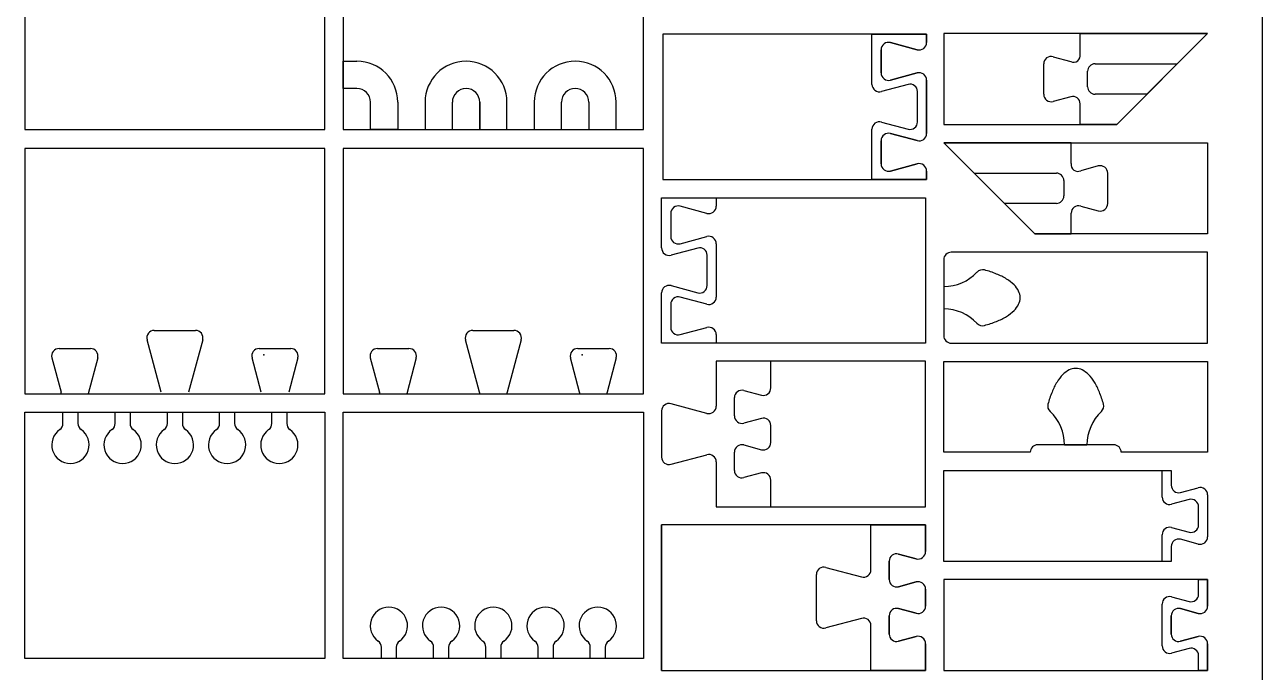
# Model space of a CAD drawing. Extents: x 0 to 1250, y 0 to 2500.
# Drawn here: x 570 to 1250, y 749 to 1106 of the extents above; entities that cross this region are included whole.
import ezdxf

# ---------------------------------------------------------------- set-up
doc = ezdxf.new("R2010")
doc.units = 0
for name, color, linetype in [('CUT_18_MM', 7, 'CONTINUOUS'), ('ENGRAVE_13_5', 6, 'CONTINUOUS'), ('ENGRAVE_9MM', 3, 'CONTINUOUS'), ('FRAME', 7, 'CONTINUOUS')]:
    doc.layers.add(name, color=color, linetype=linetype)

msp = doc.modelspace()

# ---------------------------------------------------------------- linework, layer by layer
at = {"layer": 'CUT_18_MM', "color": 7, "linetype": 'CONTINUOUS'}
for p, q in [((569.94, 1183.5), (569.94, 1048)), ((734.94, 1048), (734.94, 1183.5)), ((744.94, 1183.5), (744.94, 1048)), ((909.94, 1048), (909.94, 1183.5)), ((1035.54, 1100.46), (920.51, 1100.46)), ((920.51, 1100.46), (920.51, 1020.46)), ((1065.54, 1100.46), (1035.54, 1100.46)), ((1045.7, 1095.77), (1045.7, 1095.77)), ((1045.7, 1095.77), (1060.38, 1091.84)), ((1065.54, 1095.8), (1065.54, 1100.46)), ((1065.54, 1095.8), (1065.54, 1095.8)), ((1220, 1100.74), (1074.97, 1100.74)), ((1074.97, 1100.74), (1074.97, 1050.74)), ((1203.33, 1084.08), (1220, 1100.74)), ((1040.54, 1079.1), (1040.54, 1091.81)), ((1040.54, 1091.81), (1040.54, 1091.81)), ((1060.38, 1091.84), (1060.38, 1091.84)), ((1170, 1050.74), (1203.33, 1084.08)), ((1040.54, 1079.1), (1040.54, 1079.1)), ((1060.38, 1079.07), (1045.7, 1075.14)), ((1045.7, 1075.14), (1045.7, 1075.14)), ((1060.38, 1079.07), (1060.38, 1079.07)), ((1065.54, 1045.8), (1065.54, 1075.11)), ((1065.54, 1075.11), (1065.54, 1075.11)), ((569.94, 1048), (734.94, 1048)), ((744.94, 1048), (909.94, 1048)), ((1074.97, 1050.74), (1170, 1050.74)), ((1040.54, 1029.1), (1040.54, 1041.81)), ((1040.54, 1041.81), (1040.54, 1041.81)), ((1045.7, 1045.77), (1045.7, 1045.77)), ((1045.7, 1045.77), (1060.38, 1041.84)), ((1060.38, 1041.84), (1060.38, 1041.84)), ((1065.54, 1045.8), (1065.54, 1045.8)), ((1091.64, 1023.97), (1074.97, 1040.64)), ((1074.97, 1040.64), (1220, 1040.64)), ((1220, 1040.64), (1220, 990.64)), ((1040.54, 1029.1), (1040.54, 1029.1)), ((1060.38, 1029.07), (1045.7, 1025.14)), ((1060.38, 1029.07), (1060.38, 1029.07)), ((920.51, 1020.46), (1035.54, 1020.46)), ((1035.54, 1020.46), (1065.54, 1020.46)), ((1045.7, 1025.14), (1045.7, 1025.14)), ((1065.54, 1020.46), (1065.54, 1025.11)), ((1065.54, 1025.11), (1065.54, 1025.11)), ((1124.97, 990.64), (1091.64, 1023.97)), ((919.94, 982.82), (919.94, 1010.47)), ((919.94, 1010.47), (949.94, 1010.47)), ((949.94, 1010.47), (1064.97, 1010.47)), ((1064.97, 1010.47), (1064.97, 930.47)), ((1220, 990.64), (1124.97, 990.64)), ((919.94, 982.82), (919.94, 982.82)), ((939.78, 982.79), (925.1, 978.86)), ((939.78, 982.79), (939.78, 982.79)), ((1220, 980.46), (1079.07, 980.46)), ((1079.07, 980.46), (1079.07, 980.46)), ((1220, 930.46), (1220, 980.46)), ((925.1, 978.86), (925.1, 978.86)), ((944.94, 962.12), (944.94, 978.83)), ((944.94, 978.83), (944.94, 978.83)), ((1074.97, 976.36), (1074.97, 976.36)), ((1074.97, 976.36), (1074.97, 934.56)), ((925.1, 962.09), (925.1, 962.09)), ((925.1, 962.09), (939.78, 958.16)), ((944.94, 962.12), (944.94, 962.12)), ((919.94, 930.47), (919.94, 958.13)), ((919.94, 958.13), (919.94, 958.13)), ((939.78, 958.16), (939.78, 958.16)), ((1074.97, 950.63), (1074.97, 935.88)), ((1074.97, 934.56), (1074.97, 934.56)), ((949.94, 930.47), (919.94, 930.47)), ((1064.97, 930.47), (949.94, 930.47)), ((1079.07, 930.46), (1220, 930.46)), ((1079.07, 930.46), (1079.07, 930.46)), ((979.94, 920.47), (949.94, 920.47)), ((949.94, 920.47), (949.94, 895.82)), ((1064.97, 920.47), (979.94, 920.47)), ((1064.97, 840.47), (1064.97, 920.47)), ((1074.97, 870.46), (1074.97, 920.46)), ((1074.97, 920.46), (1220, 920.46)), ((1220, 920.46), (1220, 870.46)), ((569.94, 892.5), (734.94, 892.5)), ((569.94, 757), (569.94, 892.5)), ((734.94, 892.5), (734.94, 757)), ((744.94, 757), (744.94, 892.5)), ((744.94, 892.5), (909.94, 892.5)), ((909.94, 892.5), (909.94, 757)), ((919.94, 893.17), (919.94, 893.17)), ((919.94, 893.17), (919.94, 867.78)), ((944.78, 891.86), (925.1, 897.13)), ((925.1, 897.13), (925.1, 897.13)), ((944.78, 891.86), (944.78, 891.86)), ((949.94, 895.82), (949.94, 895.82)), ((1168.39, 874.56), (1126.59, 874.56)), ((1126.59, 874.56), (1126.59, 874.56)), ((1168.39, 874.56), (1168.39, 874.56)), ((919.94, 867.78), (919.94, 867.78)), ((925.1, 863.82), (944.78, 869.09)), ((925.1, 863.82), (925.1, 863.82)), ((944.78, 869.09), (944.78, 869.09)), ((949.94, 865.13), (949.94, 865.13)), ((949.94, 865.13), (949.94, 840.47)), ((1122.49, 870.46), (1074.97, 870.46)), ((1122.49, 870.46), (1122.49, 870.46)), ((1220, 870.46), (1172.49, 870.46)), ((1172.49, 870.46), (1172.49, 870.46)), ((1074.97, 810.46), (1074.97, 860.46)), ((1074.97, 860.46), (1195, 860.46)), ((1195, 860.46), (1200, 860.46)), ((1200, 860.46), (1200, 852.31)), ((1200, 852.31), (1200, 852.31)), ((1205.16, 848.35), (1214.84, 850.94)), ((1214.84, 850.94), (1214.84, 850.94)), ((1205.16, 848.35), (1205.16, 848.35)), ((1220, 846.98), (1220, 823.95)), ((949.94, 840.47), (1064.97, 840.47)), ((1034.97, 830.49), (919.94, 830.49)), ((919.94, 830.49), (919.94, 750.49)), ((919.94, 750.49), (919.94, 830.49)), ((1064.97, 830.49), (1034.97, 830.49)), ((1064.97, 815.84), (1064.97, 830.49)), ((1200, 818.62), (1200, 818.62)), ((1200, 818.62), (1200, 810.46)), ((1214.84, 819.99), (1205.16, 822.58)), ((1205.16, 822.58), (1205.16, 822.58)), ((1214.84, 819.99), (1214.84, 819.99)), ((1044.97, 800.48), (1044.97, 810.51)), ((1044.97, 810.51), (1044.97, 810.51)), ((1050.13, 814.47), (1050.13, 814.47)), ((1050.13, 814.47), (1059.81, 811.87)), ((1059.81, 811.87), (1059.81, 811.87)), ((1064.97, 815.84), (1064.97, 815.84)), ((1195, 810.46), (1074.97, 810.46)), ((1200, 810.46), (1195, 810.46)), ((1059.81, 799.11), (1050.13, 796.52)), ((1050.13, 796.52), (1050.13, 796.52)), ((1059.81, 799.11), (1059.81, 799.11)), ((1215, 800.46), (1074.97, 800.46)), ((1074.97, 800.46), (1074.97, 750.46)), ((1220, 800.46), (1215, 800.46)), ((1220, 785.81), (1220, 800.46)), ((1064.97, 785.84), (1064.97, 795.15)), ((1064.97, 795.15), (1064.97, 795.15)), ((1050.13, 784.47), (1050.13, 784.47)), ((1050.13, 784.47), (1059.81, 781.87)), ((1064.97, 785.84), (1064.97, 785.84)), ((1205.16, 784.44), (1205.16, 784.44)), ((1205.16, 784.44), (1214.84, 781.85)), ((1220, 785.81), (1220, 785.81)), ((1044.97, 770.48), (1044.97, 780.51)), ((1059.81, 781.87), (1059.81, 781.87)), ((1200, 770.45), (1200, 780.48)), ((1214.84, 781.85), (1214.84, 781.85)), ((1059.81, 769.11), (1050.13, 766.52)), ((1059.81, 769.11), (1059.81, 769.11)), ((1214.84, 769.08), (1205.16, 766.49)), ((1214.84, 769.08), (1214.84, 769.08)), ((1050.13, 766.52), (1050.13, 766.52)), ((1064.97, 750.49), (1064.97, 765.15)), ((1064.97, 765.15), (1064.97, 765.15)), ((1205.16, 766.49), (1205.16, 766.49)), ((1220, 750.46), (1220, 765.12)), ((1220, 765.12), (1220, 765.12)), ((734.94, 757), (569.94, 757)), ((909.94, 757), (744.94, 757)), ((919.94, 750.49), (1064.97, 750.49)), ((1074.97, 750.46), (1215, 750.46)), ((1215, 750.46), (1220, 750.46))]:
    msp.add_line(p, q, dxfattribs=at)
at = {"layer": 'CUT_18_MM'}
for p, q in [((734.94, 1037.5), (569.94, 1037.5)), ((569.94, 1037.5), (569.94, 902.5)), ((734.94, 902.5), (734.94, 1037.5)), ((909.94, 1037.5), (744.94, 1037.5)), ((744.94, 1037.5), (744.94, 902.5)), ((909.94, 902.5), (909.94, 1037.5)), ((569.94, 902.5), (734.94, 902.5)), ((744.94, 902.5), (909.94, 902.5))]:
    msp.add_line(p, q, dxfattribs=at)
at = {"layer": 'CUT_18_MM', "color": 7, "linetype": 'CONTINUOUS'}
for centre, start, end in [((1044.64, 1091.81), 75.00004, 179.99996), ((1061.44, 1095.8), 255.00004, 359.99996), ((1044.64, 1079.1), 180.00004, 284.99996), ((1061.44, 1075.11), 0.00004, 104.99996), ((1044.64, 1041.81), 75.00003, 179.99995), ((1061.44, 1045.8), 255.00004, 359.99996), ((1044.64, 1029.1), 180.00004, 284.99996), ((1061.44, 1025.11), 0.00004, 104.99996), ((924.04, 982.82), 180.00004, 284.99996), ((940.84, 978.83), 0.00004, 104.99996), ((1079.07, 976.36), 89.99996, 180.00004), ((924.04, 958.13), 75.00004, 179.99996), ((940.84, 962.12), 255.00004, 359.99996), ((1079.07, 934.56), 179.99996, 270.00004), ((924.04, 893.17), 75.00004, 179.99996), ((945.84, 895.82), 255.00004, 359.99996), ((1126.59, 870.46), 89.99996, 180.00004), ((1168.39, 870.46), 359.99996, 90.00004), ((924.04, 867.78), 180.00004, 284.99996), ((945.84, 865.13), 0.00004, 104.99996), ((1204.1, 852.31), 179.99996, 285.00007), ((1215.9, 846.98), 0.00004, 104.99996), ((1215.9, 823.95), 255.00004, 359.99996), ((1204.1, 818.62), 74.99993, 180.00004), ((1049.07, 810.51), 75.00004, 179.99996), ((1060.87, 815.84), 254.99993, 0.00004), ((1049.07, 800.48), 180.00004, 284.99996), ((1060.87, 795.15), 359.99996, 105.00007), ((1049.07, 780.51), 75.00004, 179.99996), ((1060.87, 785.84), 254.99993, 0.00004), ((1204.1, 780.48), 75.00004, 179.99996), ((1215.9, 785.81), 254.99993, 0.00004), ((1049.07, 770.48), 180.00004, 284.99996), ((1060.87, 765.15), 359.99996, 105.00007), ((1204.1, 770.45), 180.00004, 284.99996), ((1215.9, 765.12), 359.99996, 105.00007)]:
    msp.add_arc(centre, 4.1, start, end, dxfattribs=at)
for p in [(701.3, 924.03), (876.3, 924.03)]:
    msp.add_point(p, dxfattribs=at)
at = {"layer": 'ENGRAVE_13_5', "linetype": 'CONTINUOUS'}
for p, q in [((1158.1, 1084.08), (1203.33, 1084.08)), ((1203.33, 1084.08), (1186.67, 1067.41)), ((1154, 1071.51), (1154, 1079.98)), ((1186.67, 1067.41), (1158.1, 1067.41)), ((1108.3, 1007.3), (1091.64, 1023.97)), ((1091.64, 1023.97), (1136.87, 1023.97)), ((1140.97, 1019.87), (1140.97, 1011.4)), ((1136.87, 1007.3), (1108.3, 1007.3))]:
    msp.add_line(p, q, dxfattribs=at)
for centre, start, end in [((1158.1, 1079.98), 89.99999, 180), ((1158.1, 1071.51), 180, 270.00001), ((1136.87, 1019.87), 360, 90.00001), ((1136.87, 1011.4), 269.99999, 0)]:
    msp.add_arc(centre, 4.1, start, end, dxfattribs=at)
at = {"layer": 'ENGRAVE_9MM', "linetype": 'CONTINUOUS'}
for p, q in [((1035.54, 1072.8), (1035.54, 1100.46)), ((1035.54, 1100.46), (1065.54, 1100.46)), ((1060.38, 1091.84), (1045.7, 1095.77)), ((1045.7, 1095.77), (1045.7, 1095.77)), ((1065.54, 1100.46), (1065.54, 1095.8)), ((1065.54, 1095.8), (1065.54, 1095.8)), ((1149.9, 1089.39), (1149.9, 1100.74)), ((1149.9, 1100.74), (1220, 1100.74)), ((1220, 1100.74), (1203.33, 1084.08)), ((1040.54, 1091.81), (1040.54, 1091.81)), ((1040.54, 1091.81), (1040.54, 1079.1)), ((1060.38, 1091.84), (1060.38, 1091.84)), ((744.94, 1085.5), (752.44, 1085.5)), ((744.94, 1070.5), (744.94, 1085.5)), ((1129.9, 1067.33), (1129.9, 1084.06)), ((1135.06, 1088.02), (1144.74, 1085.43)), ((1040.54, 1079.1), (1040.54, 1079.1)), ((1045.7, 1075.14), (1060.38, 1079.07)), ((1045.7, 1075.14), (1045.7, 1075.14)), ((1060.38, 1079.07), (1060.38, 1079.07)), ((1065.54, 1075.11), (1065.54, 1075.11)), ((1065.54, 1075.11), (1065.54, 1045.8)), ((752.44, 1070.5), (744.94, 1070.5)), ((1035.54, 1072.8), (1035.54, 1072.8)), ((1055.38, 1072.77), (1040.7, 1068.84)), ((1040.7, 1068.84), (1040.7, 1068.84)), ((1055.38, 1072.77), (1055.38, 1072.77)), ((1060.54, 1052.1), (1060.54, 1068.81)), ((1060.54, 1068.81), (1060.54, 1068.81)), ((759.94, 1048), (759.94, 1063)), ((774.94, 1063), (774.94, 1048)), ((789.94, 1063), (789.94, 1048)), ((804.94, 1048), (804.94, 1063)), ((819.94, 1063), (819.94, 1048)), ((819.94, 1048), (819.94, 1063)), ((834.94, 1048), (834.94, 1063)), ((849.94, 1063), (849.94, 1048)), ((864.94, 1048), (864.94, 1063)), ((879.94, 1063), (879.94, 1048)), ((894.94, 1048), (894.94, 1063)), ((774.94, 1048), (759.94, 1048)), ((789.94, 1048), (804.94, 1048)), ((819.94, 1048), (834.94, 1048)), ((849.94, 1048), (864.94, 1048)), ((879.94, 1048), (894.94, 1048)), ((1035.54, 1020.46), (1035.54, 1048.11)), ((1035.54, 1048.11), (1035.54, 1048.11)), ((1040.7, 1052.07), (1040.7, 1052.07)), ((1040.7, 1052.07), (1055.38, 1048.14)), ((1055.38, 1048.14), (1055.38, 1048.14)), ((1060.54, 1052.1), (1060.54, 1052.1)), ((1040.54, 1041.81), (1040.54, 1041.81)), ((1040.54, 1041.81), (1040.54, 1029.1)), ((1060.38, 1041.84), (1045.7, 1045.77)), ((1045.7, 1045.77), (1045.7, 1045.77)), ((1060.38, 1041.84), (1060.38, 1041.84)), ((1065.54, 1045.8), (1065.54, 1045.8)), ((1145.07, 1040.64), (1074.97, 1040.64)), ((1074.97, 1040.64), (1091.64, 1023.97)), ((1145.07, 1029.28), (1145.07, 1040.64)), ((1040.54, 1029.1), (1040.54, 1029.1)), ((1045.7, 1025.14), (1060.38, 1029.07)), ((1060.38, 1029.07), (1060.38, 1029.07)), ((1159.91, 1027.91), (1150.23, 1025.32)), ((1065.54, 1020.46), (1035.54, 1020.46)), ((1045.7, 1025.14), (1045.7, 1025.14)), ((1065.54, 1025.11), (1065.54, 1025.11)), ((1065.54, 1025.11), (1065.54, 1020.46)), ((1165.07, 1007.22), (1165.07, 1023.95)), ((919.94, 982.82), (919.94, 1010.47)), ((919.94, 1010.47), (949.94, 1010.47)), ((949.94, 1010.47), (949.94, 1005.82)), ((924.94, 1001.83), (924.94, 1001.83)), ((924.94, 1001.83), (924.94, 989.12)), ((944.78, 1001.86), (930.1, 1005.79)), ((930.1, 1005.79), (930.1, 1005.79)), ((944.78, 1001.86), (944.78, 1001.86)), ((949.94, 1005.82), (949.94, 1005.82)), ((924.94, 989.12), (924.94, 989.12)), ((930.1, 985.16), (944.78, 989.09)), ((944.78, 989.09), (944.78, 989.09)), ((919.94, 982.82), (919.94, 982.82)), ((939.78, 982.79), (925.1, 978.86)), ((930.1, 985.16), (930.1, 985.16)), ((939.78, 982.79), (939.78, 982.79)), ((949.94, 985.13), (949.94, 985.13)), ((949.94, 985.13), (949.94, 955.82)), ((925.1, 978.86), (925.1, 978.86)), ((944.94, 962.12), (944.94, 978.83)), ((944.94, 978.83), (944.94, 978.83)), ((925.1, 962.09), (925.1, 962.09)), ((925.1, 962.09), (939.78, 958.16)), ((944.94, 962.12), (944.94, 962.12)), ((1074.97, 961.61), (1074.97, 949.31)), ((919.94, 930.47), (919.94, 958.13)), ((919.94, 958.13), (919.94, 958.13)), ((944.78, 951.86), (930.1, 955.79)), ((930.1, 955.79), (930.1, 955.79)), ((939.78, 958.16), (939.78, 958.16)), ((949.94, 955.82), (949.94, 955.82)), ((924.94, 951.83), (924.94, 951.83)), ((924.94, 951.83), (924.94, 939.12)), ((944.78, 951.86), (944.78, 951.86)), ((924.94, 939.12), (924.94, 939.12)), ((930.1, 935.16), (944.78, 939.09)), ((944.78, 939.09), (944.78, 939.09)), ((644.87, 903.56), (637.16, 932.34)), ((637.16, 932.34), (637.16, 932.34)), ((641.12, 937.5), (641.12, 937.5)), ((641.12, 937.5), (663.76, 937.5)), ((667.72, 932.34), (660.01, 903.56)), ((663.76, 937.5), (663.76, 937.5)), ((667.72, 932.34), (667.72, 932.34)), ((819.87, 903.56), (812.16, 932.34)), ((812.16, 932.34), (812.16, 932.34)), ((816.12, 937.5), (816.12, 937.5)), ((816.12, 937.5), (838.76, 937.5)), ((842.72, 932.34), (835.01, 903.56)), ((838.76, 937.5), (838.76, 937.5)), ((842.72, 932.34), (842.72, 932.34)), ((930.1, 935.16), (930.1, 935.16)), ((949.94, 935.13), (949.94, 935.13)), ((949.94, 935.13), (949.94, 930.47)), ((588.8, 927.5), (588.8, 927.5)), ((588.8, 927.5), (606.08, 927.5)), ((606.08, 927.5), (606.08, 927.5)), ((698.8, 927.5), (698.8, 927.5)), ((698.8, 927.5), (716.08, 927.5)), ((716.08, 927.5), (716.08, 927.5)), ((763.8, 927.5), (763.8, 927.5)), ((763.8, 927.5), (781.08, 927.5)), ((781.08, 927.5), (781.08, 927.5)), ((873.8, 927.5), (873.8, 927.5)), ((873.8, 927.5), (891.08, 927.5)), ((891.08, 927.5), (891.08, 927.5)), ((949.94, 930.47), (919.94, 930.47)), ((610.04, 922.34), (604.87, 902.5)), ((610.04, 922.34), (610.04, 922.34)), ((699.87, 903.56), (694.84, 922.34)), ((694.84, 922.34), (694.84, 922.34)), ((720.04, 922.34), (715.01, 903.56)), ((720.04, 922.34), (720.04, 922.34)), ((785.04, 922.34), (779.87, 902.5)), ((785.04, 922.34), (785.04, 922.34)), ((874.87, 903.56), (869.84, 922.34)), ((869.84, 922.34), (869.84, 922.34)), ((895.04, 922.34), (890.01, 903.56)), ((895.04, 922.34), (895.04, 922.34)), ((949.94, 920.47), (949.94, 895.82)), ((979.94, 920.47), (949.94, 920.47)), ((979.94, 905.82), (979.94, 920.47)), ((979.94, 905.82), (979.94, 905.82)), ((959.94, 890.46), (959.94, 900.49)), ((959.94, 900.49), (959.94, 900.49)), ((965.1, 904.45), (965.1, 904.45)), ((965.1, 904.45), (974.78, 901.86)), ((974.78, 901.86), (974.78, 901.86)), ((919.94, 893.17), (919.94, 893.17)), ((919.94, 893.17), (919.94, 867.78)), ((944.78, 891.86), (925.1, 897.13)), ((925.1, 897.13), (925.1, 897.13)), ((944.78, 891.86), (944.78, 891.86)), ((949.94, 895.82), (949.94, 895.82)), ((974.78, 889.09), (965.1, 886.5)), ((965.1, 886.5), (965.1, 886.5)), ((974.78, 889.09), (974.78, 889.09)), ((979.94, 875.82), (979.94, 885.13)), ((979.94, 885.13), (979.94, 885.13)), ((959.94, 860.46), (959.94, 870.49)), ((965.1, 874.45), (965.1, 874.45)), ((965.1, 874.45), (974.78, 871.86)), ((974.78, 871.86), (974.78, 871.86)), ((979.94, 875.82), (979.94, 875.82)), ((1141.34, 874.56), (1153.64, 874.56)), ((919.94, 867.78), (919.94, 867.78)), ((925.1, 863.82), (944.78, 869.09)), ((925.1, 863.82), (925.1, 863.82)), ((944.78, 869.09), (944.78, 869.09)), ((949.94, 865.13), (949.94, 865.13)), ((949.94, 865.13), (949.94, 840.47)), ((974.78, 859.09), (965.1, 856.5)), ((974.78, 859.09), (974.78, 859.09)), ((1195, 845.81), (1195, 860.46)), ((1195, 860.46), (1200, 860.46)), ((1200, 860.46), (1200, 852.31)), ((965.1, 856.5), (965.1, 856.5)), ((979.94, 840.47), (979.94, 855.13)), ((979.94, 855.13), (979.94, 855.13)), ((1200, 852.31), (1200, 852.31)), ((1205.16, 848.35), (1214.84, 850.94)), ((1214.84, 850.94), (1214.84, 850.94)), ((1195, 845.81), (1195, 845.81)), ((1209.84, 844.44), (1200.16, 841.85)), ((1205.16, 848.35), (1205.16, 848.35)), ((1209.84, 844.44), (1209.84, 844.44)), ((1220, 846.98), (1220, 823.95)), ((949.94, 840.47), (979.94, 840.47)), ((1200.16, 841.85), (1200.16, 841.85)), ((1215, 830.45), (1215, 840.48)), ((1034.97, 805.84), (1034.97, 830.49)), ((1034.97, 830.49), (1064.97, 830.49)), ((1064.97, 830.49), (1064.97, 815.84)), ((1195, 810.46), (1195, 825.12)), ((1195, 825.12), (1195, 825.12)), ((1200.16, 829.08), (1200.16, 829.08)), ((1200.16, 829.08), (1209.84, 826.49)), ((1209.84, 826.49), (1209.84, 826.49)), ((1200, 818.62), (1200, 818.62)), ((1200, 818.62), (1200, 810.46)), ((1214.84, 819.99), (1205.16, 822.58)), ((1205.16, 822.58), (1205.16, 822.58)), ((1214.84, 819.99), (1214.84, 819.99)), ((1044.97, 810.51), (1044.97, 810.51)), ((1044.97, 810.51), (1044.97, 800.48)), ((1059.81, 811.87), (1050.13, 814.47)), ((1050.13, 814.47), (1050.13, 814.47)), ((1059.81, 811.87), (1059.81, 811.87)), ((1064.97, 815.84), (1064.97, 815.84)), ((1200, 810.46), (1195, 810.46)), ((1004.97, 777.8), (1004.97, 803.19)), ((1004.97, 803.19), (1004.97, 803.19)), ((1010.13, 807.15), (1010.13, 807.15)), ((1010.13, 807.15), (1029.81, 801.87)), ((1034.97, 805.84), (1034.97, 805.84)), ((1029.81, 801.87), (1029.81, 801.87)), ((1050.13, 796.52), (1059.81, 799.11)), ((1050.13, 796.52), (1050.13, 796.52)), ((1059.81, 799.11), (1059.81, 799.11)), ((1215, 792.31), (1215, 800.46)), ((1215, 800.46), (1220, 800.46)), ((1220, 800.46), (1220, 785.81)), ((1064.97, 795.15), (1064.97, 795.15)), ((1064.97, 795.15), (1064.97, 785.84)), ((1200.16, 790.94), (1200.16, 790.94)), ((1200.16, 790.94), (1209.84, 788.35)), ((1215, 792.31), (1215, 792.31)), ((1059.81, 781.87), (1050.13, 784.47)), ((1050.13, 784.47), (1050.13, 784.47)), ((1064.97, 785.84), (1064.97, 785.84)), ((1195, 763.95), (1195, 786.98)), ((1214.84, 781.85), (1205.16, 784.44)), ((1205.16, 784.44), (1205.16, 784.44)), ((1209.84, 788.35), (1209.84, 788.35)), ((1220, 785.81), (1220, 785.81)), ((1004.97, 777.8), (1004.97, 777.8)), ((1029.81, 779.11), (1010.13, 773.84)), ((1029.81, 779.11), (1029.81, 779.11)), ((1044.97, 780.51), (1044.97, 770.48)), ((1059.81, 781.87), (1059.81, 781.87)), ((1200, 780.48), (1200, 770.45)), ((1214.84, 781.85), (1214.84, 781.85)), ((1010.13, 773.84), (1010.13, 773.84)), ((1034.97, 750.49), (1034.97, 775.15)), ((1034.97, 775.15), (1034.97, 775.15)), ((1050.13, 766.52), (1059.81, 769.11)), ((1059.81, 769.11), (1059.81, 769.11)), ((1205.16, 766.49), (1214.84, 769.08)), ((1214.84, 769.08), (1214.84, 769.08)), ((1050.13, 766.52), (1050.13, 766.52)), ((1064.97, 765.15), (1064.97, 765.15)), ((1064.97, 765.15), (1064.97, 750.49)), ((1209.84, 762.58), (1200.16, 759.99)), ((1205.16, 766.49), (1205.16, 766.49)), ((1209.84, 762.58), (1209.84, 762.58)), ((1220, 765.12), (1220, 765.12)), ((1220, 765.12), (1220, 750.46)), ((1200.16, 759.99), (1200.16, 759.99)), ((1215, 750.46), (1215, 758.62)), ((1215, 758.62), (1215, 758.62)), ((1064.97, 750.49), (1034.97, 750.49)), ((1220, 750.46), (1215, 750.46))]:
    msp.add_line(p, q, dxfattribs=at)
at = {"layer": 'ENGRAVE_9MM'}
for p, q in [((1186.67, 1067.41), (1203.33, 1084.08)), ((1203.33, 1084.08), (1186.67, 1067.41)), ((1144.74, 1065.96), (1135.06, 1063.37)), ((1149.9, 1050.74), (1149.9, 1062)), ((1186.67, 1067.41), (1170, 1050.74)), ((1170, 1050.74), (1149.9, 1050.74)), ((1108.3, 1007.3), (1091.64, 1023.97)), ((1091.64, 1023.97), (1108.3, 1007.3)), ((1108.3, 1007.3), (1124.97, 990.64)), ((1145.07, 990.64), (1145.07, 1001.89)), ((1150.23, 1005.85), (1159.91, 1003.26)), ((1124.97, 990.64), (1145.07, 990.64)), ((584.84, 922.34), (589.88, 903.56)), ((759.84, 922.34), (764.88, 903.56)), ((589.88, 903.56), (589.88, 903.56)), ((590.02, 902.5), (604.87, 902.5)), ((764.88, 903.56), (764.88, 903.56)), ((765.02, 902.5), (779.87, 902.5)), ((820.01, 902.5), (834.87, 902.5)), ((875.01, 902.5), (889.87, 902.5)), ((590.94, 892.5), (599.14, 892.5)), ((590.94, 886.28), (590.94, 892.5)), ((599.14, 892.5), (599.14, 886.28)), ((619.64, 892.5), (627.84, 892.5)), ((619.64, 886.28), (619.64, 892.5)), ((627.84, 892.5), (627.84, 886.28)), ((648.34, 892.5), (656.54, 892.5)), ((648.34, 886.28), (648.34, 892.5)), ((656.54, 892.5), (656.54, 886.28)), ((677.04, 892.5), (685.24, 892.5)), ((677.04, 886.28), (677.04, 892.5)), ((685.24, 892.5), (685.24, 886.28)), ((705.74, 892.5), (713.94, 892.5)), ((705.74, 886.28), (705.74, 892.5)), ((713.94, 892.5), (713.94, 886.28)), ((590.94, 886.28), (590.94, 886.28)), ((599.14, 886.28), (599.14, 886.28)), ((619.64, 886.28), (619.64, 886.28)), ((627.84, 886.28), (627.84, 886.28)), ((648.34, 886.28), (648.34, 886.28)), ((656.54, 886.28), (656.54, 886.28)), ((677.04, 886.28), (677.04, 886.28)), ((685.24, 886.28), (685.24, 886.28)), ((705.74, 886.28), (705.74, 886.28)), ((713.94, 886.28), (713.94, 886.28)), ((589.18, 882.91), (589.18, 882.91)), ((600.9, 882.91), (600.9, 882.91)), ((617.88, 882.91), (617.88, 882.91)), ((629.6, 882.91), (629.6, 882.91)), ((646.58, 882.91), (646.58, 882.91)), ((658.3, 882.91), (658.3, 882.91)), ((675.28, 882.91), (675.28, 882.91)), ((687, 882.91), (687, 882.91)), ((703.98, 882.91), (703.98, 882.91)), ((715.7, 882.91), (715.7, 882.91)), ((764.18, 766.59), (764.18, 766.59)), ((765.94, 757), (765.94, 763.22)), ((765.94, 763.22), (765.94, 763.22)), ((774.14, 763.22), (774.14, 763.22)), ((774.14, 763.22), (774.14, 757)), ((775.9, 766.59), (775.9, 766.59)), ((792.88, 766.59), (792.88, 766.59)), ((794.64, 757), (794.64, 763.22)), ((794.64, 763.22), (794.64, 763.22)), ((802.84, 763.22), (802.84, 763.22)), ((802.84, 763.22), (802.84, 757)), ((804.6, 766.59), (804.6, 766.59)), ((821.58, 766.59), (821.58, 766.59)), ((823.34, 757), (823.34, 763.22)), ((823.34, 763.22), (823.34, 763.22)), ((831.54, 763.22), (831.54, 763.22)), ((831.54, 763.22), (831.54, 757)), ((833.3, 766.59), (833.3, 766.59)), ((850.28, 766.59), (850.28, 766.59)), ((852.04, 757), (852.04, 763.22)), ((852.04, 763.22), (852.04, 763.22)), ((860.24, 763.22), (860.24, 763.22)), ((860.24, 763.22), (860.24, 757)), ((862, 766.59), (862, 766.59)), ((878.98, 766.59), (878.98, 766.59)), ((880.74, 757), (880.74, 763.22)), ((880.74, 763.22), (880.74, 763.22)), ((888.94, 763.22), (888.94, 763.22)), ((888.94, 763.22), (888.94, 757)), ((890.7, 766.59), (890.7, 766.59)), ((774.14, 757), (765.94, 757)), ((802.84, 757), (794.64, 757)), ((831.54, 757), (823.34, 757)), ((860.24, 757), (852.04, 757)), ((888.94, 757), (880.74, 757))]:
    msp.add_line(p, q, dxfattribs=at)
at = {"layer": 'ENGRAVE_9MM', "linetype": 'CONTINUOUS'}
for centre, radius, start, end in [((1044.64, 1091.81), 4.1, 75.00004, 179.99996), ((1061.44, 1095.8), 4.1, 255.00004, 359.99996), ((1134, 1084.06), 4.1, 75.00003, 180.0004), ((1146.4, 1088.6), 3.58, 242.31591, 12.68388), ((752.44, 1063), 22.5, 0, 90), ((812.44, 1063), 22.5, 0, 180), ((872.44, 1063), 22.5, 0, 180), ((1044.64, 1079.1), 4.1, 180.00004, 284.99996), ((1061.44, 1075.11), 4.1, 0.00004, 104.99996), ((752.44, 1063), 7.5, 0, 90), ((812.44, 1063), 7.5, 0, 180), ((812.44, 1063), 7.5, 0, 180), ((872.44, 1063), 7.5, 0, 180), ((1039.64, 1072.8), 4.1, 180.00004, 284.99996), ((1056.44, 1068.81), 4.1, 0.00004, 104.99996), ((1134, 1067.33), 4.1, 180, 285.00001), ((1039.64, 1048.11), 4.1, 75.00004, 179.99996), ((1056.44, 1052.1), 4.1, 255.00004, 359.99996), ((1044.64, 1041.81), 4.1, 75.00003, 179.99995), ((1061.44, 1045.8), 4.1, 255.00004, 359.99996), ((1044.64, 1029.1), 4.1, 180.00004, 284.99996), ((1061.44, 1025.11), 4.1, 0.00004, 104.99996), ((1148.57, 1028.49), 3.58, 167.31612, 297.68409), ((1160.97, 1023.95), 4.1, 359.9996, 104.99997), ((1160.97, 1007.22), 4.1, 254.99999, 0), ((929.04, 1001.83), 4.1, 75.00004, 179.99996), ((945.84, 1005.82), 4.1, 255.00004, 359.99996), ((929.04, 989.12), 4.1, 180.00004, 284.99996), ((945.84, 985.13), 4.1, 0.00004, 104.99996), ((924.04, 982.82), 4.1, 180.00004, 284.99996), ((940.84, 978.83), 4.1, 0.00004, 104.99996), ((1074.97, 986.61), 25, 269.99996, 316.95134), ((1096.24, 966.75), 4.1, 74.94119, 136.95129), ((1082.94, 916.55), 56.03, 67.93997, 75.14999), ((1090.06, 933.84), 37.34, 58.63659, 68.09579), ((1097.95, 946.6), 22.33, 45.55384, 58.89006), ((924.04, 958.13), 4.1, 75.00004, 179.99996), ((940.84, 962.12), 4.1, 255.00004, 359.99996), ((1104.71, 953.41), 12.74, 26.42007, 45.81046), ((1108.58, 955.39), 8.39, 0.53416, 26.07985), ((929.04, 951.83), 4.1, 75.00003, 179.99995), ((945.84, 955.82), 4.1, 255.00004, 359.99996), ((1108.58, 955.54), 8.39, 333.92012, 359.46558), ((1074.97, 924.31), 25, 43.04866, 90.00004), ((1097.95, 964.33), 22.33, 301.10986, 314.44608), ((1104.71, 957.52), 12.74, 314.18944, 333.57984), ((929.04, 939.12), 4.1, 180.00004, 284.99996), ((945.84, 935.13), 4.1, 0.00004, 104.99996), ((1096.23, 944.17), 4.1, 223.01873, 285.08825), ((1082.94, 994.38), 56.03, 284.84998, 292.05999), ((1090.06, 977.09), 37.34, 291.90415, 301.36335), ((641.12, 933.4), 4.1, 90.00003, 194.99995), ((663.76, 933.4), 4.1, 345.00004, 89.99996), ((816.12, 933.4), 4.1, 90.00003, 194.99995), ((838.76, 933.4), 4.1, 345.00004, 89.99996), ((588.8, 923.4), 4.1, 90.00004, 194.99996), ((606.08, 923.4), 4.1, 345.00004, 89.99996), ((698.8, 923.4), 4.1, 90.00004, 194.99996), ((716.08, 923.4), 4.1, 345.00004, 89.99996), ((763.8, 923.4), 4.1, 90.00004, 194.99996), ((781.08, 923.4), 4.1, 345.00004, 89.99996), ((873.8, 923.4), 4.1, 90.00004, 194.99996), ((891.08, 923.4), 4.1, 345.00004, 89.99996), ((1156.35, 897.54), 22.33, 135.55392, 148.89014), ((1149.54, 904.3), 12.74, 116.42019, 135.81058), ((1147.56, 908.17), 8.39, 90.53442, 116.07988), ((1147.41, 908.17), 8.39, 63.92014, 89.46583), ((1145.43, 904.3), 12.74, 44.18954, 63.57993), ((1138.62, 897.54), 22.33, 31.10994, 44.44615), ((964.04, 900.49), 4.1, 75.00004, 179.99996), ((975.84, 905.82), 4.1, 254.99993, 0.00004), ((1169.11, 889.65), 37.34, 148.63666, 158.09586), ((1125.86, 889.65), 37.34, 21.90419, 31.36339), ((838.97, 902.5), 4.1, 165.00006, 179.99995), ((870.91, 902.5), 4.1, 0.00005, 14.99994), ((1186.4, 882.53), 56.03, 157.94002, 165.15004), ((1108.57, 882.53), 56.03, 14.85001, 22.06002), ((924.04, 893.17), 4.1, 75.00004, 179.99996), ((945.84, 895.82), 4.1, 255.00004, 359.99996), ((1136.09, 895.8), 4, 164.10369, 227.78943), ((1116.34, 874.56), 25, 359.99996, 46.95134), ((1178.64, 874.56), 25, 133.04866, 180.00004), ((1158.82, 895.82), 4.06, 312.70589, 15.40153), ((964.04, 890.46), 4.1, 180.00004, 284.99996), ((975.84, 885.13), 4.1, 359.99996, 105.00007), ((964.04, 870.49), 4.1, 75.00004, 179.99996), ((975.84, 875.82), 4.1, 254.99993, 0.00004), ((924.04, 867.78), 4.1, 180.00004, 284.99996), ((945.84, 865.13), 4.1, 0.00004, 104.99996), ((964.04, 860.46), 4.1, 180.00004, 284.99996), ((975.84, 855.13), 4.1, 359.99996, 105.00007), ((1204.1, 852.31), 4.1, 179.99996, 285.00007), ((1215.9, 846.98), 4.1, 0.00004, 104.99996), ((1199.1, 845.81), 4.1, 179.99996, 285.00007), ((1210.9, 840.48), 4.1, 0.00004, 104.99996), ((1210.9, 830.45), 4.1, 255.00004, 359.99996), ((1199.1, 825.12), 4.1, 74.99993, 180.00004), ((1215.9, 823.95), 4.1, 255.00004, 359.99996), ((1204.1, 818.62), 4.1, 74.99993, 180.00004), ((1049.07, 810.51), 4.1, 75.00004, 179.99996), ((1060.87, 815.84), 4.1, 254.99993, 0.00004), ((1009.07, 803.19), 4.1, 75.00004, 179.99996), ((1030.87, 805.84), 4.1, 255.00004, 359.99996), ((1049.07, 800.48), 4.1, 180.00004, 284.99996), ((1060.87, 795.15), 4.1, 359.99996, 105.00007), ((1199.1, 786.98), 4.1, 75.00004, 179.99996), ((1210.9, 792.31), 4.1, 254.99993, 0.00004), ((1049.07, 780.51), 4.1, 75.00004, 179.99996), ((1060.87, 785.84), 4.1, 254.99993, 0.00004), ((1204.1, 780.48), 4.1, 75.00004, 179.99996), ((1215.9, 785.81), 4.1, 254.99993, 0.00004), ((1009.07, 777.8), 4.1, 180.00004, 284.99996), ((1030.87, 775.15), 4.1, 0.00004, 104.99996), ((1049.07, 770.48), 4.1, 180.00004, 284.99996), ((1060.87, 765.15), 4.1, 359.99996, 105.00007), ((1204.1, 770.45), 4.1, 180.00004, 284.99996), ((1215.9, 765.12), 4.1, 359.99996, 105.00007), ((1199.1, 763.95), 4.1, 180.00004, 284.99996), ((1210.9, 758.62), 4.1, 359.99996, 105.00007)]:
    msp.add_arc(centre, radius, start, end, dxfattribs=at)
at = {"layer": 'ENGRAVE_9MM'}
for centre, radius, start, end in [((1145.95, 1062.19), 3.96, 357.27323, 107.72673), ((1149.03, 1002.08), 3.96, 72.27327, 182.72677), ((585.92, 902.5), 4.1, 0.00005, 14.99994), ((760.92, 902.5), 4.1, 0.00005, 14.99994), ((815.91, 902.5), 4.1, 0.00012, 15.00001), ((893.97, 902.5), 4.1, 164.99996, 180.00008), ((586.84, 886.28), 4.1, 304.84987, 0.00003), ((603.24, 886.28), 4.1, 179.99997, 235.15013), ((615.54, 886.28), 4.1, 304.84987, 0.00003), ((631.94, 886.28), 4.1, 179.99997, 235.15013), ((644.24, 886.28), 4.1, 304.84987, 0.00003), ((660.64, 886.28), 4.1, 179.99997, 235.15013), ((672.94, 886.28), 4.1, 304.84987, 0.00003), ((689.34, 886.28), 4.1, 179.99997, 235.15013), ((701.64, 886.28), 4.1, 304.84987, 0.00003), ((718.04, 886.28), 4.1, 179.99997, 235.15013), ((595.04, 874.5), 10.25, 124.8499, 55.15009), ((623.74, 874.5), 10.25, 124.8499, 55.15009), ((652.44, 874.5), 10.25, 124.8499, 55.15009), ((681.14, 874.5), 10.25, 124.8499, 55.15009), ((709.84, 874.5), 10.25, 124.8499, 55.15009), ((770.04, 775), 10.25, 304.8499, 235.15009), ((798.74, 775), 10.25, 304.8499, 235.15009), ((827.44, 775), 10.25, 304.8499, 235.15009), ((856.14, 775), 10.25, 304.8499, 235.15009), ((884.84, 775), 10.25, 304.8499, 235.15009), ((761.84, 763.22), 4.1, 359.99997, 55.15013), ((778.24, 763.22), 4.1, 124.84987, 180.00003), ((790.54, 763.22), 4.1, 359.99997, 55.15013), ((806.94, 763.22), 4.1, 124.84987, 180.00003), ((819.24, 763.22), 4.1, 359.99997, 55.15013), ((835.64, 763.22), 4.1, 124.84987, 180.00003), ((847.94, 763.22), 4.1, 359.99997, 55.15013), ((864.34, 763.22), 4.1, 124.84987, 180.00003), ((876.64, 763.22), 4.1, 359.99997, 55.15013), ((893.04, 763.22), 4.1, 124.84987, 180.00003)]:
    msp.add_arc(centre, radius, start, end, dxfattribs=at)
at = {"layer": 'FRAME', "linetype": 'CONTINUOUS'}
msp.add_line((1250, 2500), (1250, 0), dxfattribs=at)

doc.saveas('drawing.dxf')
